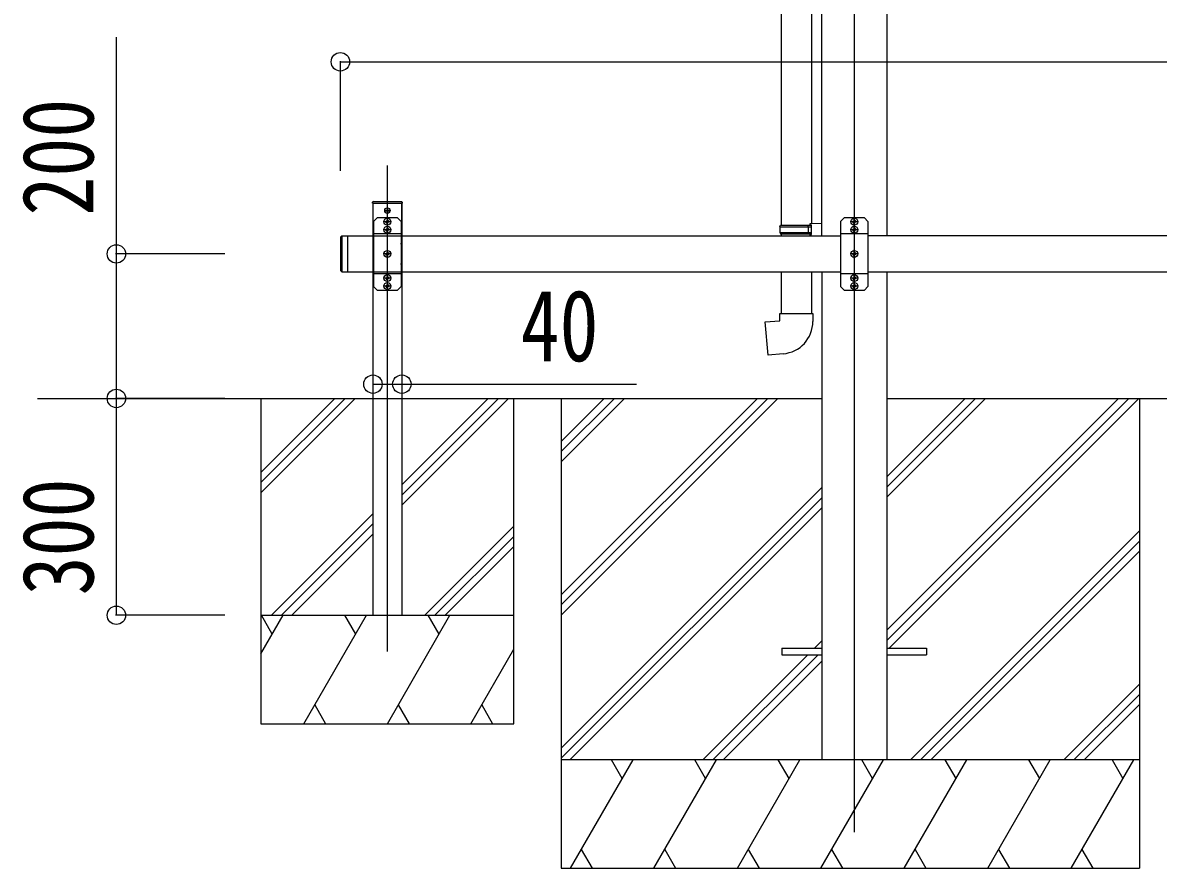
# Model space of a CAD drawing. Units: millimetres, scale not verified. Extents: x -12615 to 12615, y -8910 to 8910.
# Drawn here: x -6328 to -4757, y -5529 to -4359 of the extents above; entities that cross this region are included whole.
import ezdxf
from ezdxf.enums import TextEntityAlignment as Align

# ---------------------------------------------------------------- set-up
doc = ezdxf.new("R2010")
doc.units = ezdxf.units.MM
doc.header["$LTSCALE"] = 40
for name, color, linetype in [('0-3_YKK_12', 2, 'Continuous'), ('0-4_YKK_13', 4, 'Continuous'), ('0-5_YKK_A1', 4, 'Continuous'), ('0-6_YKK_D', 6, 'Continuous')]:
    doc.layers.add(name, color=color, linetype=linetype)
doc.styles.add('ＭＳ ゴシック', font='')
doc.styles.get('ＭＳ ゴシック').set_extended_font_data('MS Gothic')

msp = doc.modelspace()

# ---------------------------------------------------------------- linework, layer by layer
at = {"layer": '0-3_YKK_12'}
for p, q in [((-5177.46, -2785.12), (-5177.46, -5478.69)), ((-5823.46, -5228.69), (-5823.46, -4556.19)), ((-5827.61, -4618.69), (-5819.31, -4618.69)), ((-5823.46, -4622.84), (-5823.46, -4614.54)), ((-5817.73, -4634.19), (-5829.2, -4634.19)), ((-5823.46, -4639.93), (-5823.46, -4628.46)), ((-5171.73, -4634.19), (-5183.2, -4634.19)), ((-5177.46, -4639.93), (-5177.46, -4628.46)), ((-5817.73, -4645.19), (-5829.2, -4645.19)), ((-5823.46, -4650.93), (-5823.46, -4639.46)), ((-5171.73, -4645.19), (-5183.2, -4645.19)), ((-5177.46, -4650.93), (-5177.46, -4639.46)), ((-5817.73, -4678.69), (-5829.2, -4678.69)), ((-5823.46, -4684.43), (-5823.46, -4672.96)), ((-5171.73, -4678.69), (-5183.2, -4678.69)), ((-5177.46, -4684.43), (-5177.46, -4672.96)), ((-5817.73, -4712.19), (-5829.2, -4712.19)), ((-5823.46, -4717.93), (-5823.46, -4706.46)), ((-5171.73, -4712.19), (-5183.2, -4712.19)), ((-5177.46, -4717.93), (-5177.46, -4706.46)), ((-5817.73, -4723.19), (-5829.2, -4723.19)), ((-5823.46, -4728.93), (-5823.46, -4717.46)), ((-5171.73, -4723.19), (-5183.2, -4723.19)), ((-5177.46, -4728.93), (-5177.46, -4717.46))]:
    msp.add_line(p, q, dxfattribs=at)
at = {"layer": '0-4_YKK_13'}
for p, q in [((-5278.66, -3830.64), (-5278.66, -4639.13)), ((-5236.66, -3833.2), (-5236.66, -4636.58)), ((-5843.96, -4608.69), (-5843.87, -4607.13)), ((-5842.96, -4608.69), (-5843.96, -4608.69)), ((-5842.96, -4608.69), (-5803.96, -4608.69)), ((-5842.87, -4606.19), (-5804.06, -4606.19)), ((-5825.51, -4618.34), (-5825.51, -4619.04)), ((-5825.51, -4618.34), (-5824.31, -4618.34)), ((-5825.51, -4619.04), (-5824.31, -4619.04)), ((-5823.81, -4616.64), (-5823.11, -4616.64)), ((-5823.81, -4616.64), (-5823.81, -4617.84)), ((-5823.81, -4619.54), (-5823.81, -4620.74)), ((-5823.11, -4616.64), (-5823.11, -4617.84)), ((-5823.11, -4619.54), (-5823.11, -4620.74)), ((-5822.61, -4618.34), (-5821.41, -4618.34)), ((-5822.61, -4619.04), (-5821.41, -4619.04)), ((-5821.41, -4618.34), (-5821.41, -4619.04)), ((-5837.46, -4628.69), (-5842.46, -4633.69)), ((-5842.46, -4633.69), (-5842.46, -4663.98)), ((-5824.18, -4628.69), (-5837.46, -4628.69)), ((-5825.84, -4634.79), (-5824.8, -4634.8)), ((-5825.83, -4633.6), (-5824.8, -4633.58)), ((-5824.8, -4633.58), (-5824.19, -4633.46)), ((-5824.8, -4634.8), (-5824.19, -4634.92)), ((-5824.07, -4632.85), (-5824.19, -4633.46)), ((-5824.07, -4635.53), (-5824.19, -4634.92)), ((-5824.05, -4631.82), (-5824.07, -4632.85)), ((-5823.81, -4620.74), (-5823.11, -4620.74)), ((-5822.87, -4631.82), (-5822.85, -4632.85)), ((-5822.85, -4632.85), (-5822.73, -4633.46)), ((-5822.85, -4635.53), (-5822.73, -4634.92)), ((-5809.46, -4628.69), (-5822.75, -4628.69)), ((-5822.12, -4633.58), (-5822.73, -4633.46)), ((-5822.12, -4634.8), (-5822.73, -4634.92)), ((-5821.08, -4633.6), (-5822.12, -4633.58)), ((-5821.08, -4634.79), (-5822.12, -4634.8)), ((-5809.46, -4628.69), (-5804.46, -4633.69)), ((-5804.46, -4633.69), (-5804.46, -4663.98)), ((-5191.46, -4628.69), (-5196.46, -4633.69)), ((-5196.46, -4633.69), (-5196.46, -4663.98)), ((-5178.18, -4628.69), (-5191.46, -4628.69)), ((-5179.84, -4633.6), (-5178.8, -4633.58)), ((-5179.84, -4634.79), (-5178.8, -4634.8)), ((-5178.8, -4633.58), (-5178.19, -4633.46)), ((-5178.8, -4634.8), (-5178.19, -4634.92)), ((-5178.07, -4632.85), (-5178.19, -4633.46)), ((-5178.07, -4635.53), (-5178.19, -4634.92)), ((-5178.05, -4631.82), (-5178.07, -4632.85)), ((-5176.87, -4631.82), (-5176.85, -4632.85)), ((-5176.85, -4632.85), (-5176.73, -4633.46)), ((-5176.85, -4635.53), (-5176.73, -4634.92)), ((-5163.46, -4628.69), (-5176.75, -4628.69)), ((-5176.12, -4633.58), (-5176.73, -4633.46)), ((-5176.12, -4634.8), (-5176.73, -4634.92)), ((-5175.08, -4633.6), (-5176.12, -4633.58)), ((-5175.08, -4634.79), (-5176.12, -4634.8)), ((-5163.46, -4628.69), (-5158.46, -4633.69)), ((-5158.46, -4633.69), (-5158.46, -4663.98)), ((-5825.84, -4645.79), (-5824.8, -4645.8)), ((-5825.83, -4644.6), (-5824.8, -4644.58)), ((-5824.8, -4644.58), (-5824.19, -4644.46)), ((-5824.8, -4645.8), (-5824.19, -4645.92)), ((-5824.07, -4643.85), (-5824.19, -4644.46)), ((-5824.07, -4646.53), (-5824.19, -4645.92)), ((-5824.05, -4636.57), (-5824.07, -4635.53)), ((-5824.05, -4642.82), (-5824.07, -4643.85)), ((-5824.05, -4647.57), (-5824.07, -4646.53)), ((-5822.87, -4636.57), (-5822.85, -4635.53)), ((-5822.87, -4642.82), (-5822.85, -4643.85)), ((-5822.87, -4647.57), (-5822.85, -4646.53)), ((-5822.85, -4643.85), (-5822.73, -4644.46)), ((-5822.85, -4646.53), (-5822.73, -4645.92)), ((-5822.12, -4644.58), (-5822.73, -4644.46)), ((-5822.12, -4645.8), (-5822.73, -4645.92)), ((-5821.08, -4644.6), (-5822.12, -4644.58)), ((-5821.08, -4645.79), (-5822.12, -4645.8)), ((-5280.66, -4641.13), (-5279.66, -4639.13)), ((-5280.66, -4641.13), (-5236.66, -4641.13)), ((-5280.66, -4641.13), (-5280.66, -4649.13)), ((-5280.66, -4649.13), (-5236.66, -4649.13)), ((-5280.66, -4649.13), (-5279.66, -4651.13)), ((-5279.66, -4639.13), (-5236.66, -4639.13)), ((-5241.14, -4641.13), (-5241.57, -4639.13)), ((-5238.66, -4636.63), (-5222.66, -4636.16)), ((-5238.66, -4638.63), (-5238.66, -4636.63)), ((-5238.66, -4638.63), (-5236.66, -4638.63)), ((-5222.66, -4636.16), (-5222.66, -4653.69)), ((-5179.84, -4644.6), (-5178.8, -4644.58)), ((-5179.84, -4645.79), (-5178.8, -4645.8)), ((-5178.8, -4644.58), (-5178.19, -4644.46)), ((-5178.8, -4645.8), (-5178.19, -4645.92)), ((-5178.07, -4643.85), (-5178.19, -4644.46)), ((-5178.07, -4646.53), (-5178.19, -4645.92)), ((-5178.05, -4636.57), (-5178.07, -4635.53)), ((-5178.05, -4642.82), (-5178.07, -4643.85)), ((-5178.05, -4647.57), (-5178.07, -4646.53)), ((-5176.87, -4636.57), (-5176.85, -4635.53)), ((-5176.87, -4642.82), (-5176.85, -4643.85)), ((-5176.87, -4647.57), (-5176.85, -4646.53)), ((-5176.85, -4643.85), (-5176.73, -4644.46)), ((-5176.85, -4646.53), (-5176.73, -4645.92)), ((-5176.12, -4644.58), (-5176.73, -4644.46)), ((-5176.12, -4645.8), (-5176.73, -4645.92)), ((-5175.08, -4644.6), (-5176.12, -4644.58)), ((-5175.08, -4645.79), (-5176.12, -4645.8)), ((-5888.46, -4655.69), (-5888.46, -4701.69)), ((-5886.46, -4653.69), (-5886.46, -4703.69)), ((-5878.46, -4653.69), (-5878.46, -4703.69)), ((-5804.46, -4651.09), (-5842.46, -4651.09)), ((-5842.46, -4665.41), (-5842.46, -4691.98)), ((-5804.46, -4665.41), (-5804.46, -4691.98)), ((-5279.66, -4651.13), (-5236.66, -4651.13)), ((-5278.66, -4651.13), (-5278.66, -4653.69)), ((-5238.66, -4653.63), (-5238.66, -4651.63)), ((-5238.66, -4653.63), (-5236.66, -4653.69)), ((-5158.46, -4651.09), (-5196.46, -4651.09)), ((-5196.46, -4665.41), (-5196.46, -4691.98)), ((-5158.46, -4665.41), (-5158.46, -4691.98)), ((-5825.84, -4679.29), (-5824.8, -4679.3)), ((-5825.83, -4678.1), (-5824.8, -4678.08)), ((-5824.8, -4678.08), (-5824.19, -4677.96)), ((-5824.8, -4679.3), (-5824.19, -4679.42)), ((-5824.07, -4677.35), (-5824.19, -4677.96)), ((-5824.07, -4680.03), (-5824.19, -4679.42)), ((-5824.05, -4676.32), (-5824.07, -4677.35)), ((-5824.05, -4681.07), (-5824.07, -4680.03)), ((-5822.87, -4676.32), (-5822.85, -4677.35)), ((-5822.87, -4681.07), (-5822.85, -4680.03)), ((-5822.85, -4677.35), (-5822.73, -4677.96)), ((-5822.85, -4680.03), (-5822.73, -4679.42)), ((-5822.12, -4678.08), (-5822.73, -4677.96)), ((-5822.12, -4679.3), (-5822.73, -4679.42)), ((-5821.08, -4678.1), (-5822.12, -4678.08)), ((-5821.08, -4679.29), (-5822.12, -4679.3)), ((-5179.84, -4678.1), (-5178.8, -4678.08)), ((-5179.84, -4679.29), (-5178.8, -4679.3)), ((-5178.8, -4678.08), (-5178.19, -4677.96)), ((-5178.8, -4679.3), (-5178.19, -4679.42)), ((-5178.07, -4677.35), (-5178.19, -4677.96)), ((-5178.07, -4680.03), (-5178.19, -4679.42)), ((-5178.05, -4676.32), (-5178.07, -4677.35)), ((-5178.05, -4681.07), (-5178.07, -4680.03)), ((-5176.87, -4676.32), (-5176.85, -4677.35)), ((-5176.87, -4681.07), (-5176.85, -4680.03)), ((-5176.85, -4677.35), (-5176.73, -4677.96)), ((-5176.85, -4680.03), (-5176.73, -4679.42)), ((-5176.12, -4678.08), (-5176.73, -4677.96)), ((-5176.12, -4679.3), (-5176.73, -4679.42)), ((-5175.08, -4678.1), (-5176.12, -4678.08)), ((-5175.08, -4679.29), (-5176.12, -4679.3)), ((-5842.46, -4693.41), (-5842.46, -4723.69)), ((-5804.46, -4693.41), (-5804.46, -4723.69)), ((-5196.46, -4693.41), (-5196.46, -4723.69)), ((-5158.46, -4693.41), (-5158.46, -4723.69)), ((-5888.46, -4701.69), (-5886.46, -4703.69)), ((-5886.46, -4703.69), (-5878.46, -4703.69)), ((-5804.46, -4706.29), (-5842.46, -4706.29)), ((-5825.84, -4712.79), (-5824.8, -4712.8)), ((-5825.83, -4711.6), (-5824.8, -4711.58)), ((-5824.8, -4711.58), (-5824.19, -4711.46)), ((-5824.8, -4712.8), (-5824.19, -4712.92)), ((-5824.07, -4710.85), (-5824.19, -4711.46)), ((-5824.07, -4713.53), (-5824.19, -4712.92)), ((-5824.05, -4709.82), (-5824.07, -4710.85)), ((-5824.05, -4714.57), (-5824.07, -4713.53)), ((-5822.87, -4709.82), (-5822.85, -4710.85)), ((-5822.87, -4714.57), (-5822.85, -4713.53)), ((-5822.85, -4710.85), (-5822.73, -4711.46)), ((-5822.85, -4713.53), (-5822.73, -4712.92)), ((-5822.12, -4711.58), (-5822.73, -4711.46)), ((-5822.12, -4712.8), (-5822.73, -4712.92)), ((-5821.08, -4711.6), (-5822.12, -4711.58)), ((-5821.08, -4712.79), (-5822.12, -4712.8)), ((-5278.66, -4703.69), (-5278.66, -4761.13)), ((-5236.66, -4703.69), (-5236.66, -4761.13)), ((-5158.46, -4706.29), (-5196.46, -4706.29)), ((-5179.84, -4711.6), (-5178.8, -4711.58)), ((-5179.84, -4712.79), (-5178.8, -4712.8)), ((-5178.8, -4711.58), (-5178.19, -4711.46)), ((-5178.8, -4712.8), (-5178.19, -4712.92)), ((-5178.07, -4710.85), (-5178.19, -4711.46)), ((-5178.07, -4713.53), (-5178.19, -4712.92)), ((-5178.05, -4709.82), (-5178.07, -4710.85)), ((-5178.05, -4714.57), (-5178.07, -4713.53)), ((-5176.87, -4709.82), (-5176.85, -4710.85)), ((-5176.87, -4714.57), (-5176.85, -4713.53)), ((-5176.85, -4710.85), (-5176.73, -4711.46)), ((-5176.85, -4713.53), (-5176.73, -4712.92)), ((-5176.12, -4711.58), (-5176.73, -4711.46)), ((-5176.12, -4712.8), (-5176.73, -4712.92)), ((-5175.08, -4711.6), (-5176.12, -4711.58)), ((-5175.08, -4712.79), (-5176.12, -4712.8)), ((-5837.46, -4728.69), (-5842.46, -4723.69)), ((-5837.46, -4728.69), (-5824.18, -4728.69)), ((-5825.84, -4723.79), (-5824.8, -4723.8)), ((-5825.83, -4722.6), (-5824.8, -4722.58)), ((-5824.8, -4722.58), (-5824.19, -4722.46)), ((-5824.8, -4723.8), (-5824.19, -4723.92)), ((-5824.07, -4721.85), (-5824.19, -4722.46)), ((-5824.07, -4724.53), (-5824.19, -4723.92)), ((-5824.05, -4720.82), (-5824.07, -4721.85)), ((-5824.05, -4725.57), (-5824.07, -4724.53)), ((-5822.87, -4720.82), (-5822.85, -4721.85)), ((-5822.87, -4725.57), (-5822.85, -4724.53)), ((-5822.85, -4721.85), (-5822.73, -4722.46)), ((-5822.85, -4724.53), (-5822.73, -4723.92)), ((-5822.75, -4728.69), (-5809.46, -4728.69)), ((-5822.12, -4722.58), (-5822.73, -4722.46)), ((-5822.12, -4723.8), (-5822.73, -4723.92)), ((-5821.08, -4722.6), (-5822.12, -4722.58)), ((-5821.08, -4723.79), (-5822.12, -4723.8)), ((-5809.46, -4728.69), (-5804.46, -4723.69)), ((-5191.46, -4728.69), (-5196.46, -4723.69)), ((-5191.46, -4728.69), (-5178.18, -4728.69)), ((-5179.84, -4722.6), (-5178.8, -4722.58)), ((-5179.84, -4723.79), (-5178.8, -4723.8)), ((-5178.8, -4722.58), (-5178.19, -4722.46)), ((-5178.8, -4723.8), (-5178.19, -4723.92)), ((-5178.07, -4721.85), (-5178.19, -4722.46)), ((-5178.07, -4724.53), (-5178.19, -4723.92)), ((-5178.05, -4720.82), (-5178.07, -4721.85)), ((-5178.05, -4725.57), (-5178.07, -4724.53)), ((-5176.87, -4720.82), (-5176.85, -4721.85)), ((-5176.87, -4725.57), (-5176.85, -4724.53)), ((-5176.85, -4721.85), (-5176.73, -4722.46)), ((-5176.85, -4724.53), (-5176.73, -4723.92)), ((-5176.75, -4728.69), (-5163.46, -4728.69)), ((-5176.12, -4722.58), (-5176.73, -4722.46)), ((-5176.12, -4723.8), (-5176.73, -4723.92)), ((-5175.08, -4722.6), (-5176.12, -4722.58)), ((-5175.08, -4723.79), (-5176.12, -4723.8)), ((-5163.46, -4728.69), (-5158.46, -4723.69)), ((-5280.66, -4761.13), (-5234.66, -4761.13)), ((-5280.66, -4771.13), (-5280.66, -4761.13)), ((-5234.66, -4761.13), (-5234.66, -4772.05)), ((-5277.66, -5224.19), (-5277.66, -5233.19)), ((-5277.66, -5224.19), (-5222.86, -5224.19)), ((-5132.46, -5224.19), (-5077.66, -5224.19)), ((-5077.66, -5224.19), (-5077.66, -5233.19)), ((-5277.66, -5233.19), (-5222.86, -5233.19)), ((-5132.46, -5233.19), (-5077.66, -5233.19))]:
    msp.add_line(p, q, dxfattribs=at)
for points in [[(-5803.06, -4607.13), (-5802.96, -4608.69), (-5803.96, -4608.69)], [(-5241.14, -4641.13), (-5241.14, -4649.13), (-5241.57, -4651.13)], [(-5238.66, -4651.63), (-5236.66, -4651.63), (-5236.66, -4638.63)], [(-5888.46, -4655.69), (-5886.46, -4653.69), (-5878.46, -4653.69)], [(-5275.74, -4816.88), (-5296.58, -4818.7), (-5300.59, -4772.88), (-5280.66, -4771.13)]]:
    msp.add_lwpolyline(points, dxfattribs=at)
for centre, radius in [((-5823.46, -4618.69), 3.75), ((-5823.46, -4634.19), 4.74), ((-5177.46, -4634.19), 4.74), ((-5823.46, -4645.19), 4.74), ((-5177.46, -4645.19), 4.74), ((-5823.46, -4678.69), 4.74), ((-5177.46, -4678.69), 4.74), ((-5823.46, -4712.19), 4.74), ((-5177.46, -4712.19), 4.74), ((-5823.46, -4723.19), 4.74), ((-5177.46, -4723.19), 4.74)]:
    msp.add_circle(centre, radius, dxfattribs=at)
for centre, radius, start, end in [((-5842.87, -4607.19), 1, 90, 176.5), ((-5824.31, -4617.84), 0.5, 270, 0), ((-5824.31, -4619.54), 0.5, 0, 90), ((-5822.61, -4617.84), 0.5, 180, 270), ((-5822.61, -4619.54), 0.5, 90, 180), ((-5804.06, -4607.19), 1, 3.5, 90), ((-5823.46, -4634.19), 2.45, 165.9892, 194.0108), ((-5823.46, -4627.99), 1, 224.427, 315.573), ((-5823.46, -4634.19), 2.45, 75.9892, 104.0108), ((-5823.46, -4634.19), 2.45, 345.9892, 14.0108), ((-5177.46, -4634.19), 2.45, 165.9892, 194.0108), ((-5177.46, -4627.99), 1, 224.427, 315.573), ((-5177.46, -4634.19), 2.45, 75.9892, 104.0108), ((-5177.46, -4634.19), 2.45, 345.9892, 14.0108), ((-5823.46, -4645.19), 2.45, 165.9892, 194.0108), ((-5823.46, -4634.19), 2.45, 255.9892, 284.0108), ((-5823.46, -4645.19), 2.45, 75.9892, 104.0108), ((-5823.46, -4645.19), 2.45, 255.9892, 284.0108), ((-5823.46, -4645.19), 2.45, 345.9892, 14.0108), ((-5177.46, -4645.19), 2.45, 165.9892, 194.0108), ((-5177.46, -4634.19), 2.45, 255.9892, 284.0108), ((-5177.46, -4645.19), 2.45, 75.9892, 104.0108), ((-5177.46, -4645.19), 2.45, 255.9892, 284.0108), ((-5177.46, -4645.19), 2.45, 345.9892, 14.0108), ((-5843.16, -4664.69), 1, 314.427, 45.573), ((-5803.76, -4664.69), 1, 134.427, 225.573), ((-5197.16, -4664.69), 1, 314.427, 45.573), ((-5157.76, -4664.69), 1, 134.427, 225.573), ((-5823.46, -4678.69), 2.45, 165.9892, 194.0108), ((-5823.46, -4678.69), 2.45, 75.9892, 104.0108), ((-5823.46, -4678.69), 2.45, 255.9892, 284.0108), ((-5823.46, -4678.69), 2.45, 345.9892, 14.0108), ((-5177.46, -4678.69), 2.45, 165.9892, 194.0108), ((-5177.46, -4678.69), 2.45, 75.9892, 104.0108), ((-5177.46, -4678.69), 2.45, 255.9892, 284.0108), ((-5177.46, -4678.69), 2.45, 345.9892, 14.0108), ((-5843.16, -4692.69), 1, 314.427, 45.573), ((-5803.76, -4692.69), 1, 134.427, 225.573), ((-5197.16, -4692.69), 1, 314.427, 45.573), ((-5157.76, -4692.69), 1, 134.427, 225.573), ((-5823.46, -4712.19), 2.45, 165.9892, 194.0108), ((-5823.46, -4712.19), 2.45, 75.9892, 104.0108), ((-5823.46, -4712.19), 2.45, 345.9892, 14.0108), ((-5177.46, -4712.19), 2.45, 165.9892, 194.0108), ((-5177.46, -4712.19), 2.45, 75.9892, 104.0108), ((-5177.46, -4712.19), 2.45, 345.9892, 14.0108), ((-5823.46, -4723.19), 2.45, 165.9892, 194.0108), ((-5823.46, -4729.39), 1, 44.427, 135.573), ((-5823.46, -4712.19), 2.45, 255.9892, 284.0108), ((-5823.46, -4723.19), 2.45, 75.9892, 104.0108), ((-5823.46, -4723.19), 2.45, 255.9892, 284.0108), ((-5823.46, -4723.19), 2.45, 345.9892, 14.0108), ((-5177.46, -4723.19), 2.45, 165.9892, 194.0108), ((-5177.46, -4729.39), 1, 44.427, 135.573), ((-5177.46, -4712.19), 2.45, 255.9892, 284.0108), ((-5177.46, -4723.19), 2.45, 75.9892, 104.0108), ((-5177.46, -4723.19), 2.45, 255.9892, 284.0108), ((-5177.46, -4723.19), 2.45, 345.9892, 14.0108), ((-5279.66, -4772.05), 45, 275, 0)]:
    msp.add_arc(centre, radius, start, end, dxfattribs=at)
at = {"layer": '0-5_YKK_A1'}
for p, q in [((-5222.66, -2749.69), (-5222.66, -4653.69)), ((-5132.26, -2749.69), (-5132.26, -4653.69)), ((-5843.46, -4608.69), (-5803.46, -4608.69)), ((-5843.46, -4608.69), (-5843.46, -5178.69)), ((-5803.46, -4634.03), (-5803.46, -4608.69)), ((-5803.46, -4608.69), (-5803.46, -5178.69)), ((-5878.46, -4653.69), (-5878.46, -4703.69)), ((-5878.46, -4653.69), (-5196.46, -4653.69)), ((-3764.46, -4653.69), (-5158.46, -4653.69)), ((-5878.46, -4703.69), (-5196.46, -4703.69)), ((-5222.46, -4703.69), (-5222.46, -5378.69)), ((-5158.46, -4703.69), (-3764.46, -4703.69)), ((-5132.46, -4703.69), (-5132.46, -5378.69)), ((-6307.5, -4878.69), (-5222.46, -4878.69)), ((-5998.46, -4878.69), (-5998.46, -5328.69)), ((-5998.46, -4981.04), (-5896.11, -4878.69)), ((-5998.46, -4995.18), (-5881.97, -4878.69)), ((-5998.46, -5009.32), (-5867.83, -4878.69)), ((-5803.46, -5026.46), (-5655.7, -4878.69)), ((-5803.46, -5012.31), (-5669.84, -4878.69)), ((-5803.46, -4998.17), (-5683.98, -4878.69)), ((-5648.46, -5328.69), (-5648.46, -4878.69)), ((-5582.86, -4878.69), (-5582.86, -5528.69)), ((-5582.86, -5150.19), (-5311.35, -4878.69)), ((-5582.86, -5164.33), (-5297.21, -4878.69)), ((-5582.86, -5178.47), (-5283.07, -4878.69)), ((-5582.86, -4938.06), (-5523.49, -4878.69)), ((-5582.86, -4952.2), (-5509.35, -4878.69)), ((-5582.86, -4966.34), (-5495.2, -4878.69)), ((-5132.46, -4878.69), (-3790.46, -4878.69)), ((-5132.46, -5199.27), (-4811.88, -4878.69)), ((-5132.46, -5213.41), (-4797.74, -4878.69)), ((-5132.46, -5015.42), (-4995.73, -4878.69)), ((-5132.46, -5001.28), (-5009.87, -4878.69)), ((-5132.46, -4987.14), (-5024.01, -4878.69)), ((-5129.1, -5224.19), (-4783.59, -4878.69)), ((-4782.86, -4878.69), (-4782.86, -5528.69)), ((-5582.86, -5362.32), (-5222.46, -5001.93)), ((-5582.86, -5376.46), (-5222.46, -5016.07)), ((-5983.98, -5178.69), (-5843.46, -5038.17)), ((-5570.94, -5378.69), (-5222.46, -5030.21)), ((-5969.84, -5178.69), (-5843.46, -5052.32)), ((-5771.85, -5178.69), (-5648.46, -5055.3)), ((-5955.7, -5178.69), (-5843.46, -5066.46)), ((-5757.71, -5178.69), (-5648.46, -5069.45)), ((-5099.75, -5378.69), (-4782.86, -5061.8)), ((-5743.57, -5178.69), (-5648.46, -5083.59)), ((-5085.61, -5378.69), (-4782.86, -5075.94)), ((-5071.46, -5378.69), (-4782.86, -5090.08)), ((-5998.46, -5231.81), (-5967.8, -5178.69)), ((-5998.46, -5178.69), (-5648.46, -5178.69)), ((-5982.8, -5204.68), (-5997.8, -5178.69)), ((-5938.93, -5328.69), (-5852.33, -5178.69)), ((-5867.33, -5204.68), (-5882.33, -5178.69)), ((-5843.46, -5178.69), (-5803.46, -5178.69)), ((-5823.46, -5328.69), (-5736.86, -5178.69)), ((-5751.86, -5204.67), (-5766.86, -5178.69)), ((-5232.59, -5224.19), (-5222.46, -5214.06)), ((-5707.99, -5328.69), (-5648.46, -5225.59)), ((-5387.09, -5378.69), (-5241.59, -5233.19)), ((-5372.95, -5378.69), (-5227.45, -5233.19)), ((-5358.81, -5378.69), (-5222.46, -5242.34)), ((-4887.62, -5378.69), (-4782.86, -5273.93)), ((-4873.47, -5378.69), (-4782.86, -5288.07)), ((-5923.93, -5302.71), (-5908.93, -5328.69)), ((-5808.46, -5302.71), (-5793.46, -5328.69)), ((-5692.99, -5302.71), (-5677.99, -5328.69)), ((-4859.33, -5378.69), (-4782.86, -5302.22)), ((-5998.46, -5328.69), (-5648.46, -5328.69)), ((-4782.86, -5378.69), (-5582.86, -5378.69)), ((-5570.15, -5528.69), (-5483.55, -5378.69)), ((-5498.55, -5404.67), (-5513.55, -5378.69)), ((-5454.68, -5528.69), (-5368.08, -5378.69)), ((-5383.08, -5404.67), (-5398.08, -5378.69)), ((-5339.21, -5528.69), (-5252.61, -5378.69)), ((-5267.61, -5404.67), (-5282.61, -5378.69)), ((-5223.74, -5528.69), (-5137.14, -5378.69)), ((-5152.14, -5404.67), (-5167.14, -5378.69)), ((-5108.27, -5528.69), (-5021.67, -5378.69)), ((-5036.67, -5404.67), (-5051.67, -5378.69)), ((-4992.8, -5528.69), (-4906.2, -5378.69)), ((-4936.2, -5378.69), (-4921.2, -5404.67)), ((-4877.33, -5528.69), (-4790.73, -5378.69)), ((-4820.73, -5378.69), (-4805.73, -5404.67)), ((-5555.16, -5502.71), (-5540.16, -5528.69)), ((-5439.69, -5502.71), (-5424.69, -5528.69)), ((-5324.21, -5502.71), (-5309.21, -5528.69)), ((-5208.74, -5502.71), (-5193.75, -5528.69)), ((-5093.27, -5502.71), (-5078.28, -5528.69)), ((-4977.8, -5502.71), (-4962.81, -5528.69)), ((-4862.34, -5502.71), (-4847.34, -5528.69)), ((-5582.86, -5528.69), (-4782.86, -5528.69))]:
    msp.add_line(p, q, dxfattribs=at)
at = {"layer": '0-6_YKK_D'}
for p, q in [((-5888.46, -4563.94), (-5888.46, -4411.94)), ((-5888.46, -4412.94), (-3034.46, -4412.94)), ((-6048.46, -4678.69), (-6199.46, -4678.69)), ((-6048.46, -4878.69), (-6199.46, -4878.69)), ((-6048.46, -4878.69), (-6199.46, -4878.69)), ((-6198.46, -5178.69), (-6198.46, -4878.69)), ((-6048.46, -5178.69), (-6199.46, -5178.69))]:
    msp.add_line(p, q, dxfattribs=at)
for points in [[(-6198.46, -4878.69), (-6198.46, -4678.69), (-6198.46, -4378.89)], [(-5843.46, -4858.9), (-5803.46, -4858.9), (-5478.66, -4858.9)]]:
    msp.add_lwpolyline(points, dxfattribs=at)
for centre in [(-5888.46, -4412.94), (-6198.46, -4678.69), (-5843.46, -4858.9), (-5803.46, -4858.9), (-6198.46, -4878.69), (-6198.46, -4878.69), (-6198.46, -5178.69)]:
    msp.add_circle(centre, 12.75, dxfattribs=at)

# ---------------------------------------------------------------- texts
at = {"layer": '0-6_YKK_D', "style": 'ＭＳ ゴシック', "width": 0.8}
for s, p in [('200', (-6200.46, -4625.69)), ('300', (-6200.46, -5151.09))]:
    msp.add_text(s, height=98.97, rotation=90, dxfattribs=at).set_placement(p, align=Align.BOTTOM_LEFT)
msp.add_text('40', height=98.97, dxfattribs=at).set_placement((-5639.06, -4856.9), align=Align.BOTTOM_LEFT)

doc.saveas('drawing.dxf')
